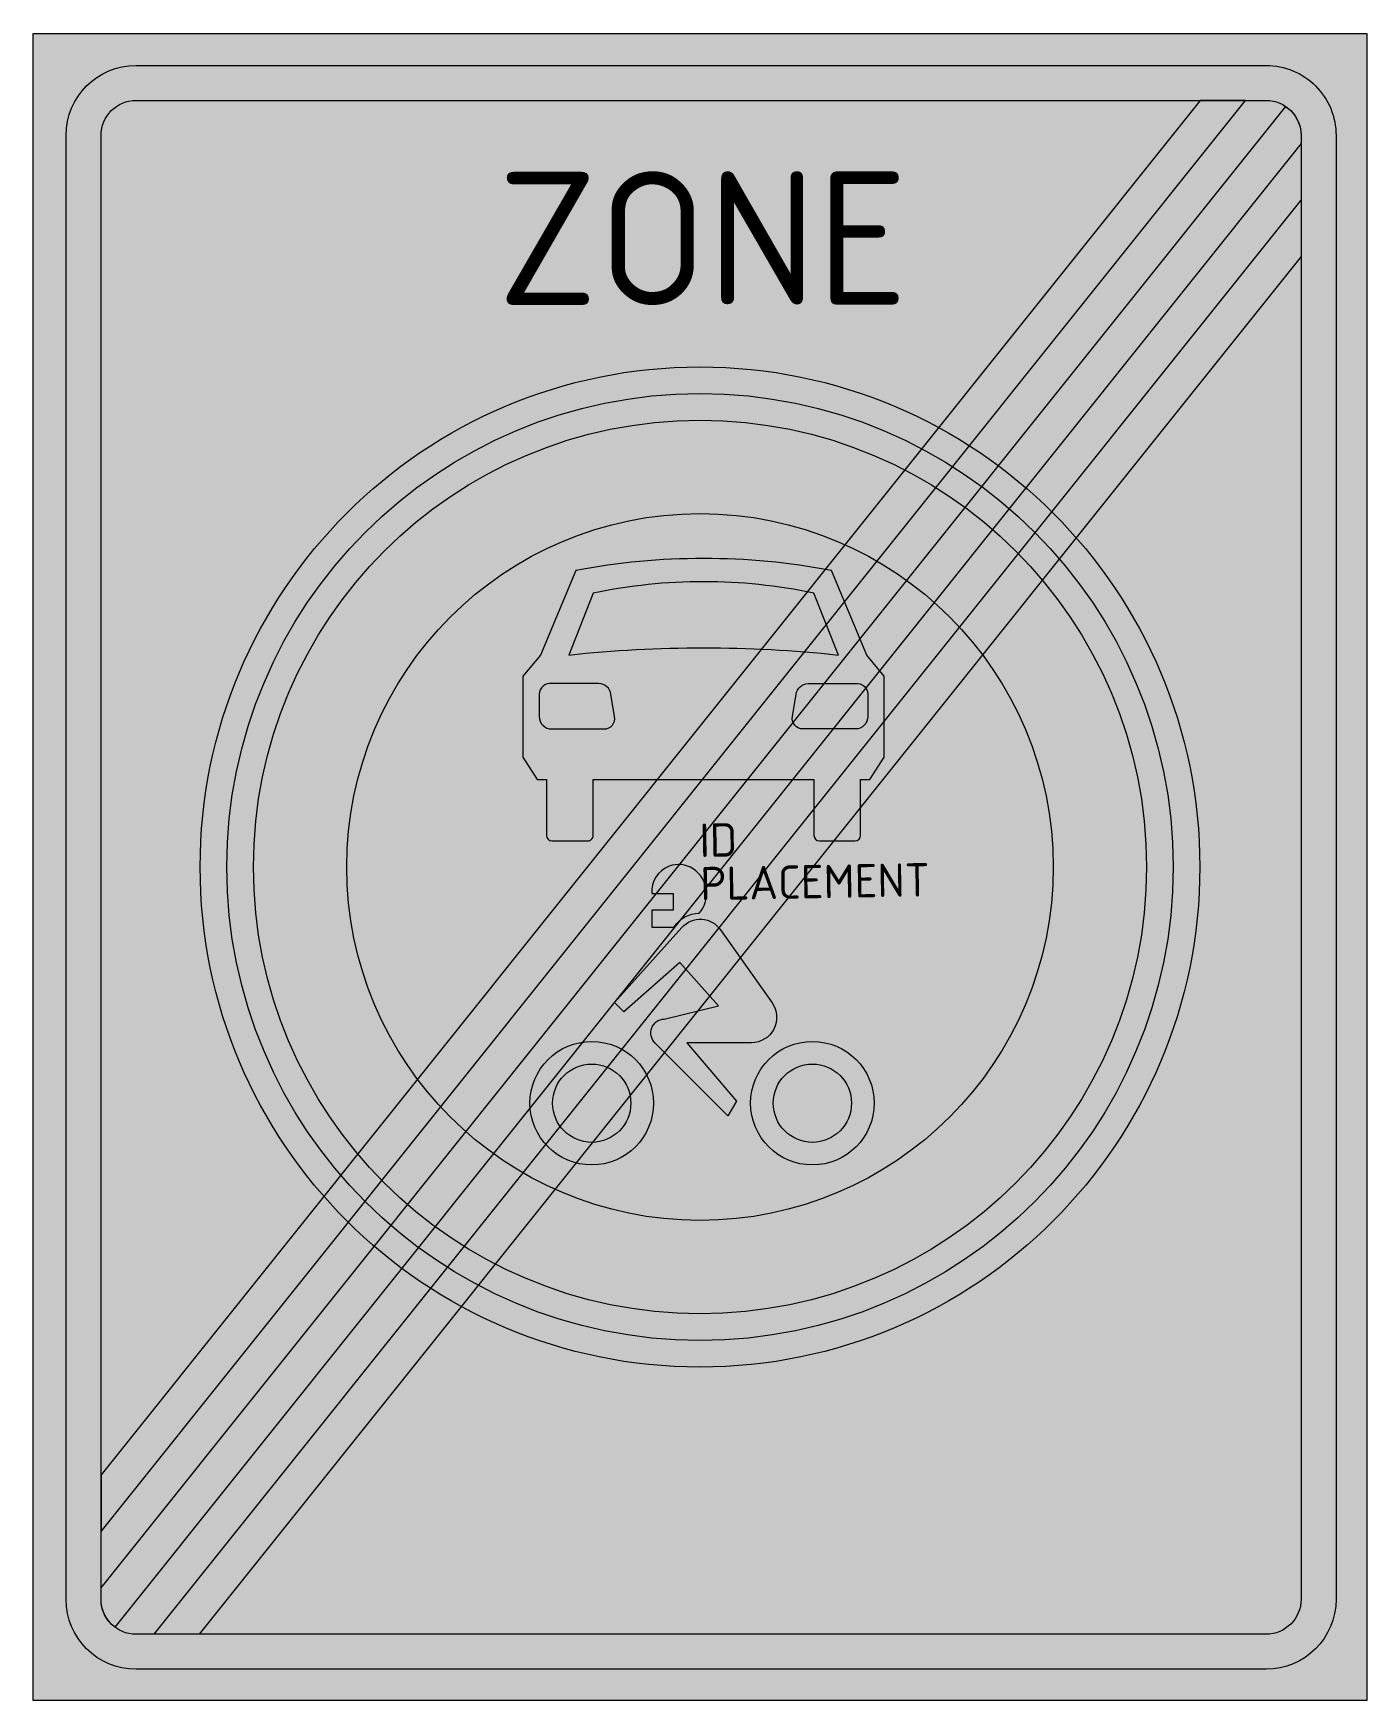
# Model space of a CAD drawing. Extents: x -5 to 5, y -6.3 to 6.3.
import ezdxf
from ezdxf.enums import TextEntityAlignment as Align

# ---------------------------------------------------------------- set-up
doc = ezdxf.new("R2010")
doc.units = 0
doc.styles.add('NLCS-ISO', font='NLCS-ISO.ttf', dxfattribs={"height": 0.25})
doc.styles.add('NLCS-RVV-M200-T25', font='NLCS-RVV.ttf')

msp = doc.modelspace()

# ---------------------------------------------------------------- hatches: boundary and pattern name
at = {"true_color": 0xf1f0ea}
h = msp.add_hatch(color=7, dxfattribs=at)
h.dxf.hatch_style = 1
h.paths.add_polyline_path([(5.001768961527112, 6.250889384204584), (-5.001768961527114, 6.250889384204584), (-5.001768961527114, 8.881784197001252e-16), (-4.756152544450599, 0), (-4.756152544450599, 5.485527994283396, -0.4142135623730949), (-4.2311525444506, 6.010527994283397), (4.247025125274812, 6.010527994283406, -0.4142135623730961), (4.77202512527481, 5.485527994283407), (4.772025125274808, 0), (5.001768961527114, 0)])
at = {"true_color": 0x2a292a}
h = msp.add_hatch(color=250, dxfattribs=at)
h.dxf.hatch_style = 1
h.paths.add_polyline_path([(-4.493652544450599, 5.485527994283398, -0.4142135623730969), (-4.2311525444506, 5.748027994283399), (4.247025125274812, 5.748027994283408, -0.4142135623730954), (4.509525125274811, 5.485527994283407), (4.509525125274809, 0), (4.77202512527481, 0), (4.772025125274808, 5.485527994283407, 0.4142135623730964), (4.247025125274812, 6.010527994283407), (-4.231152544450601, 6.010527994283397, 0.4142135623730949), (-4.756152544450599, 5.485527994283396), (-4.756152544450599, 0), (-4.493652544450599, 0)])
h = msp.add_hatch(color=250, dxfattribs=at)
h.dxf.hatch_style = 1
edge = h.paths.add_edge_path()
edge.add_line((-4.493652544450597, -5.40439625985604), (4.394105721736038, 5.702952804607825))
edge.add_arc((4.247025125274813, 5.485527994283406), 0.2624999999999983, -3.979039320256561e-13, 55.92296614211352, ccw=False)
edge.add_line((4.509525125274811, 5.485527994283404), (4.509525125274809, 5.424232791238668))
edge.add_line((4.509525125274809, 5.424232791238668), (-4.390997407085635, -5.699068232729272))
edge.add_arc((-4.231152544450599, -5.490847508762643), 0.2625000000000004, 180.0000000000002, 232.4876218789048, ccw=False)
edge.add_line((-4.493652544450599, -5.490847508762644), (-4.493652544450597, -5.40439625985604))
at = {"true_color": 0xf1f0ea}
h = msp.add_hatch(color=7, dxfattribs=at)
h.dxf.hatch_style = 1
h.paths.add_polyline_path([(3.753288368969613, 5.748027994283407), (-4.231152544450601, 5.748027994283397, 0.4142135623730946), (-4.493652544450599, 5.485527994283397), (-4.493652544450599, 0), (-3.75, 0, -0.5687653249039656), (1.790430706712748, 3.2949746409434)])
at = {"true_color": 0x2a292a}
h = msp.add_hatch(color=250, dxfattribs=at)
h.dxf.hatch_style = 1
h.paths.add_polyline_path([(-4.493652544450599, -4.981432493954282), (4.091730933876276, 5.748027994283407), (3.753288368969612, 5.748027994283407), (-4.493652544450597, -4.558468728052523)])
at = {"true_color": 0xf1f0ea}
h = msp.add_hatch(color=7, dxfattribs=at)
h.dxf.hatch_style = 1
h.paths.add_polyline_path([(4.394105721736038, 5.702952804607825, 0.1497946497620131), (4.247025125274812, 5.748027994283407), (4.091730933876276, 5.748027994283407), (2.020282841621347, 3.15926530064355, -0.01766663507280336), (2.238287002837229, 3.008749124292343)])
h = msp.add_hatch(color=7, dxfattribs=at)
h.dxf.hatch_style = 1
h.paths.add_polyline_path([(4.509525125274811, 5.001269025336916), (4.509525125274811, 5.424232791238672), (2.44462036308293, 2.843647530971494, -0.01766663507280355), (2.639282922358451, 2.663960520681008)])
at = {"true_color": 0x2a292a}
h = msp.add_hatch(color=250, dxfattribs=at)
h.dxf.hatch_style = 1
h.paths.add_polyline_path([(-4.095987445354437, -5.753347508762644), (4.509525125274811, 5.001269025336916), (4.509525125274811, 4.578305259435157), (-3.757544880447781, -5.753347508762644)])
at = {"true_color": 0xf1f0ea}
h = msp.add_hatch(color=7, dxfattribs=at)
h.dxf.hatch_style = 1
h.paths.add_polyline_path([(4.509525125274811, 4.578305259435157), (2.822097507941262, 2.469466674339162, -0.1816741673080603), (3.75, 0), (4.509525125274811, 0)])
at = {"true_color": 0x8e9291}
h = msp.add_hatch(color=252, dxfattribs=at)
h.dxf.hatch_style = 1
h.paths.add_polyline_path([(-3.75, 0), (-3.55, 0, -1), (3.55, 0), (3.75, 0, 1)])
at = {"true_color": 0xf1f0ea}
h = msp.add_hatch(color=7, dxfattribs=at)
h.dxf.hatch_style = 1
h.paths.add_polyline_path([(-3.55, 0), (-3.35, 0, -1), (3.35, 0), (3.55, 0, 1)])
at = {"true_color": 0x8e9291}
h = msp.add_hatch(color=252, dxfattribs=at)
h.dxf.hatch_style = 1
h.paths.add_polyline_path([(-3.35, 0), (-2.649999999999999, 0, -1), (2.649999999999999, 0), (3.35, 0, 1)])
at = {"true_color": 0xf1f0ea}
h = msp.add_hatch(color=7, dxfattribs=at)
h.dxf.hatch_style = 1
h.paths.add_polyline_path([(-0.3623158385321572, -0.3236274398443406), (-0.2002346755029536, -0.3236274398443406), (-0.2002346755029536, -0.1982055293551421), (-0.3623158385321572, -0.1982055293551426, -0.3249303493916582), (-0.2317638761521525, 0.00537767029651981, -0.2450036535966563), (-0.05026028170857799, -0.01435585361496505, -0.04081800205637869), (-0.02176469655888003, -0.03695151687811737), (0, 0), (0, 0.6551360302126978), (-0.8013115358231797, 0.6551360302126978), (-0.8013115358231797, 0.236627660871457, -0.4142797769254914), (-0.842024651505139, 0.1959053403250639), (-1.111211706851589, 0.1959053403250639, -0.4142797769276495), (-1.151943234343918, 0.2366276608715232), (-1.151943234343918, 0.6551360302126978), (-1.222075096966767, 0.6551360302126978), (-1.328400486802247, 0.8248000926702819), (-1.328400486802247, 1.431069288075355), (-1.197194348224208, 1.587156175395952), (-0.9325176744012165, 2.222834912877413, -0.04576185403694608), (0, 2.313249507050313), (0, 2.649999999999999, 0.414213562373095), (-2.649999999999999, 0, 0.285855861822207), (-1.169509902691509, -2.377971107374203), (-1.047262384315086, -2.170254401762262, -0.2657146086487621), (-1.275538140140339, -1.77103187194133, -0.51657140514717), (-0.6593690363338669, -1.333776897708548), (-0.5726452574744778, -1.085832108847057), (-0.6421164646867235, -1.016360901634811), (-0.1365501183489597, -0.4529123514579085), (-0.1944401738163979, -0.4509887025240249), (-0.3623158385321572, -0.4509887025240249)])
h = msp.add_hatch(color=7, dxfattribs=at)
h.dxf.hatch_style = 1
edge = h.paths.add_edge_path()
edge.add_arc((0, 0), 2.649999999999999, 0, 90)
edge.add_line((0, 2.649999999999999), (0, 2.313249507050313))
edge.add_arc((0.02664761619150458, -2.81569436839874), 5.129013099315991, 79.22178780183373, 90.29767964735998, ccw=False)
edge.add_line((0.9858129067842425, 2.222834912877413), (1.250489580607232, 1.587156175395952))
edge.add_line((1.250489580607232, 1.587156175395952), (1.381695719185268, 1.431069288075356))
edge.add_line((1.381695719185268, 1.431069288075355), (1.381695719185268, 0.8248000926702819))
edge.add_line((1.381695719185268, 0.8248000926702819), (1.27537953421429, 0.6551360302126978))
edge.add_line((1.27537953421429, 0.6551360302126978), (1.205256876455943, 0.6551360302126978))
edge.add_line((1.205256876455943, 0.6551360302126978), (1.205256876455943, 0.2366276608715254))
edge.add_arc((1.164534555909482, 0.236627660871525), 0.04072232054646152, -90, 1.1368683772161603e-13, ccw=False)
edge.add_line((1.164534555909482, 0.1959053403250639), (0.8953290887526633, 0.1959053403250639))
edge.add_arc((0.8953290887526624, 0.2366276608715232), 0.04072232054645952, 180, 270, ccw=False)
edge.add_line((0.8546067682062031, 0.2366276608715232), (0.8546067682062031, 0.6551360302126978))
edge.add_line((0.8546067682062031, 0.6551360302126978), (0, 0.6551360302126978))
edge.add_line((0, 0.6551360302126978), (0, 0))
edge.add_line((0, 0), (-0.02176469655888091, -0.03695151687811737))
edge.add_arc((-0.1741746680877347, -0.1998911966220951), 0.2231101491561877, 5.966495489989995, 46.912428861565274, ccw=False)
edge.add_arc((-0.1763319357073527, -0.2001166592357029), 0.225279166669438, -40.622517308042575, 5.966495489989711, ccw=False)
edge.add_line((-0.005341557801510355, -0.3467897433339573), (0.01383170332578176, -0.3916807168838585))
edge.add_arc((0.001567493053223235, -0.5768413528540064), 0.1855663546187163, 34.32176471333901, 86.21051967381618, ccw=False)
edge.add_line((0.1548238079221145, -0.4722116538231553), (0.5407470422006329, -1.018292402196995))
edge.add_arc((0.3858756699788968, -1.127742261110622), 0.1896428578936111, -27.300874845279793, 35.24940645899369, ccw=False)
edge.add_line((0.5543942534477875, -1.214724446503351), (0.6297701223194059, -1.359907835792089))
edge.add_arc((0.8432162444313906, -1.77103187194133), 0.4632302021072109, 0, 117.4372989727523, ccw=False)
edge.add_arc((0.8432162444313915, -1.77103187194133), 0.4632302021072099, 306.4721403256018, 359.99999999999994, ccw=False)
edge.add_line((1.118575028889402, -2.14353658327542), (1.25811451464039, -2.33230526905274))
edge.add_arc((-4.440892098500626e-16, 4.440892098500626e-16), 2.65, 298.3437374468321, 360)
at = {"true_color": 0x2a292a}
h = msp.add_hatch(color=250, dxfattribs=at)
h.dxf.hatch_style = 1
h.paths.add_polyline_path([(1.381695719185268, 1.431069288075355), (1.250489580607232, 1.587156175395952), (0.9858129067842416, 2.222834912877413, 0.09433600123699436), (-0.9325176744012182, 2.222834912877413), (-1.197194348224208, 1.587156175395952), (-1.328400486802247, 1.431069288075355), (-1.328400486802247, 1.254612035621157), (-1.206242730027366, 1.254612035621157), (-1.206242730027366, 1.295334356163485, -0.4379484502150758), (-1.113485310464373, 1.376778997256408), (-0.7583248186098039, 1.376778997256408, -0.3521437193805762), (-0.6678410005782247, 1.295334356163488), (-0.6612375625885996, 1.254612035621157), (0.7144750072514494, 1.254612035621157), (0.7210784452410746, 1.295334356163485, -0.3521437193805841), (0.8115622632726556, 1.376778997256408), (1.166722755127225, 1.376778997256408, -0.4379484502150519), (1.259480174690216, 1.295334356163492), (1.259480174690216, 1.254612035621157), (1.381695719185268, 1.254612035621157)])
h.paths.add_polyline_path([(-0.9845435685532493, 1.589420572062869), (-0.8013115358231797, 2.053170850419829, -0.103826655413594), (0.8546067682062031, 2.053170850419829), (1.037857210665271, 1.589420572062867, 0.05368895362068184)], flags=16)
at = {"true_color": 0xf1f0ea}
h = msp.add_hatch(color=7, dxfattribs=at)
h.dxf.hatch_style = 1
h.paths.add_polyline_path([(1.03785721066527, 1.589420572062868), (0.8546067682062031, 2.053170850419829, 0.1038266554135939), (-0.8013115358231799, 2.05317085041983), (-0.98454356855325, 1.589420572062868, -0.05368895362068188)])
h = msp.add_hatch(color=7, dxfattribs=at)
h.dxf.hatch_style = 1
h.paths.add_polyline_path([(-1.113485310464373, 1.376778997256408, 0.452732353740368), (-1.206242730027366, 1.291190552332617), (-1.206242730027366, 1.127934690372818, 0.4142426296310127), (-1.113485310464507, 1.035186475674326), (-0.7176024980633438, 1.035186475674326, 0.4698667537425277), (-0.6406958551687509, 1.127934690372816), (-0.6678410005782247, 1.295334356163488, 0.3837682441107707), (-0.7691420862317293, 1.376778997256408)])
h = msp.add_hatch(color=7, dxfattribs=at)
h.dxf.hatch_style = 1
h.paths.add_polyline_path([(0.8115622632726555, 1.376778997256408, 0.3521437193805805), (0.7210784452410761, 1.295334356163486), (0.6932957002727749, 1.124002718322336, 0.4544225361155971), (0.770839942726196, 1.035186475674326), (1.166741163942845, 1.035186475674326, 0.4141844957119483), (1.259480174690216, 1.127934690372818), (1.259480174690216, 1.295334356163487, 0.4379484502150676), (1.166722755127225, 1.376778997256408)])
at = {"true_color": 0x2a292a}
h = msp.add_hatch(color=250, dxfattribs=at)
h.dxf.hatch_style = 1
h.paths.add_polyline_path([(0.6939332998316043, 1.12793469037282), (0.7144750072514494, 1.254612035621157), (-0.6612375625885996, 1.254612035621157), (-0.6406958551687509, 1.127934690372818, -0.4698667537425322), (-0.7176024980633429, 1.035186475674326), (-1.113485310464196, 1.035186475674326, -0.4142426296319957), (-1.206242730027366, 1.127934690372818), (-1.206242730027366, 1.254612035621157), (-1.328400486802247, 1.254612035621157), (-1.328400486802247, 0.824800092670281), (-1.222075096966767, 0.6551360302126978), (-1.151943234343918, 0.6551360302126978), (-1.151943234343918, 0.2366276608715232, 0.414279776924915), (-1.111211706851968, 0.1959053403250639), (-0.8420246515051382, 0.1959053403250635, 0.4142797769244853), (-0.8013115358231797, 0.2366276608713176), (-0.8013115358231797, 0.6551360302126978), (0.8546067682062031, 0.6551360302126978), (0.8546067682062031, 0.2366276608715232, 0.4142135623730931), (0.8953290887526624, 0.1959053403250639), (1.164534555909482, 0.1959053403250635, 0.4142135623730948), (1.205256876455943, 0.236627660871525), (1.205256876455943, 0.6551360302126978), (1.275379534214288, 0.6551360302126978), (1.381695719185268, 0.824800092670281), (1.381695719185268, 1.254612035621157), (1.259480174690216, 1.254612035621157), (1.259480174690216, 1.127934690372818, -0.4141844957116206), (1.166741163942948, 1.035186475674326), (0.7708399427261963, 1.035186475674326, -0.4698667537425428)])
at = {"true_color": 0xf1f0ea}
h = msp.add_hatch(color=7, dxfattribs=at)
h.dxf.hatch_style = 1
h.paths.add_polyline_path([(5.001768961527114, 0), (4.772025125274808, 0), (4.77202512527481, -5.490847508762636, -0.4142135623730947), (4.247025125274812, -6.015847508762636), (-4.231152544450599, -6.015847508762644, -0.4142135623730952), (-4.756152544450599, -5.490847508762644), (-4.756152544450599, 0), (-5.001768961527114, 8.881784197001252e-16), (-5.001768961527114, -6.250889384204585), (5.001768961527116, -6.250889384204584)])
at = {"true_color": 0x2a292a}
h = msp.add_hatch(color=250, dxfattribs=at)
h.dxf.hatch_style = 1
h.paths.add_polyline_path([(-4.493652544450599, 0), (-4.756152544450599, -8.881784197001252e-16), (-4.756152544450599, -5.490847508762644, 0.4142135623730955), (-4.231152544450599, -6.015847508762644), (4.247025125274812, -6.015847508762636, 0.4142135623730949), (4.77202512527481, -5.490847508762636), (4.77202512527481, 0), (4.509525125274813, 8.881784197001252e-16), (4.509525125274811, -5.490847508762637, -0.4142135623730957), (4.247025125274812, -5.753347508762635), (-4.2311525444506, -5.753347508762644, -0.4142135623730954), (-4.493652544450599, -5.490847508762644)])
at = {"true_color": 0xf1f0ea}
h = msp.add_hatch(color=7, dxfattribs=at)
h.dxf.hatch_style = 1
h.paths.add_polyline_path([(-3.75, 0), (-4.493652544450599, 0), (-4.493652544450599, -4.558468728052523), (-2.822097507941264, -2.46946667433916, -0.1816741673080603)])
h = msp.add_hatch(color=7, dxfattribs=at)
h.dxf.hatch_style = 1
h.paths.add_polyline_path([(4.509525125274809, 0), (3.75, 0, -0.5687653249039656), (-1.790430706712748, -3.294974640943402), (-3.75754488044778, -5.753347508762645), (4.247025125274812, -5.753347508762635, 0.4142135623730963), (4.509525125274811, -5.490847508762636)])
at = {"true_color": 0x8e9291}
h = msp.add_hatch(color=252, dxfattribs=at)
h.dxf.hatch_style = 1
h.paths.add_polyline_path([(3.75, 0), (3.55, 0, -1), (-3.55, 0), (-3.75, 0, 1)])
at = {"true_color": 0xf1f0ea}
h = msp.add_hatch(color=7, dxfattribs=at)
h.dxf.hatch_style = 1
h.paths.add_polyline_path([(3.55, 0), (3.35, 0, -1), (-3.35, 0), (-3.55, 0, 1)])
at = {"true_color": 0x8e9291}
h = msp.add_hatch(color=252, dxfattribs=at)
h.dxf.hatch_style = 1
h.paths.add_polyline_path([(3.35, 0), (2.649999999999999, 0, -1), (-2.649999999999999, 0), (-3.35, 0, 1)])
at = {"true_color": 0x2a292a}
h = msp.add_hatch(color=250, dxfattribs=at)
h.dxf.hatch_style = 1
edge = h.paths.add_edge_path()
edge.add_arc((-0.003891801211773058, -0.5731068004859579), 0.2263217005771019, 90.3670240272366, 147.3451177570424, ccw=False)
edge.add_arc((-0.1763319357073524, -0.2001166592357031), 0.2252791666694378, 319.3774826919574, 365.9664954899898)
edge.add_arc((-0.1741746680877349, -0.1998911966220954), 0.223110149156188, 5.966495489989992, 56.26203566158458)
edge.add_arc((-0.1599393311753323, -0.1785768182513444), 0.1974791612247572, 56.26203566158495, 111.3280283300599)
edge.add_arc((-0.156941417520629, -0.1862549688506904), 0.2057218235924206, 111.3280283300603, 183.3302367024834)
edge.add_line((-0.3623158385321572, -0.1982055293551426), (-0.2002346755029536, -0.1982055293551426))
edge.add_line((-0.2002346755029536, -0.1982055293551426), (-0.2002346755029536, -0.3236274398443406))
edge.add_line((-0.2002346755029536, -0.3236274398443406), (-0.3623158385321572, -0.3236274398443406))
edge.add_line((-0.3623158385321572, -0.3236274398443406), (-0.3623158385321572, -0.4509887025240249))
edge.add_line((-0.3623158385321572, -0.4509887025240249), (-0.1944401738163983, -0.4509887025240249))
at = {"true_color": 0xf1f0ea}
h = msp.add_hatch(color=7, dxfattribs=at)
h.dxf.hatch_style = 1
h.paths.add_polyline_path([(0.01383170332578265, -0.391680716883859), (-0.005341557801509911, -0.3467897433339573, 0.253865899673936), (-0.1944401738163983, -0.4509887025240249), (-0.1365501183489597, -0.4529123514579085, -0.2303569785440291)])
at = {"true_color": 0x2a292a}
h = msp.add_hatch(color=250, dxfattribs=at)
h.dxf.hatch_style = 1
edge = h.paths.add_edge_path()
edge.add_line((-0.6421164646867235, -1.016360901634811), (-0.1365501183489597, -0.4529123514579085))
edge.add_arc((0.001567493053224669, -0.5768413528540048), 0.1855663546187143, 34.321764713338894, 138.0992746342939, ccw=False)
edge.add_line((0.1548238079221145, -0.4722116538231553), (0.5407470422006329, -1.018292402196995))
edge.add_arc((0.3858756699788999, -1.127742261110621), 0.1896428578936078, -89.8511561495547, 35.249406458993974, ccw=False)
edge.add_line((0.3863683265352647, -1.317384479088509), (-0.09989086580895412, -1.317384479088509))
edge.add_line((-0.09989086580895412, -1.317384479088509), (0.2744512167247564, -1.755403267147911))
edge.add_line((0.2744512167247564, -1.755403267147911), (0.2088430106368802, -1.865388876396232))
edge.add_line((0.2088430106368802, -1.865388876396232), (-0.3381971699109032, -1.318123578777042))
edge.add_arc((-0.2642778773874939, -1.244234692885892), 0.1045161674832982, 92.97266257942852, 224.9882132931226, ccw=False)
edge.add_line((-0.2696980310869002, -1.139859163190126), (0.1393875066812376, -1.04144685405831))
edge.add_line((0.1393875066812376, -1.04144685405831), (-0.1500627706559539, -0.7153451758094143))
edge.add_line((-0.1500627706559539, -0.7153451758094143), (-0.5726452574744778, -1.085832108847057))
edge.add_line((-0.5726452574744778, -1.085832108847057), (-0.6421164646867235, -1.016360901634811))
at = {"true_color": 0xf1f0ea}
h = msp.add_hatch(color=7, dxfattribs=at)
h.dxf.hatch_style = 1
h.paths.add_polyline_path([(-0.1500627706559539, -0.7153451758094143), (-0.5726452574744778, -1.085832108847057), (-0.6593690363338669, -1.333776897708548, -0.3187641499846935), (-0.3490777359259174, -1.77103187194133, -0.02303931411216827), (-0.3510427470463946, -1.813653975693487), (0.2088430106368802, -1.865388876396232), (-0.3381971699109041, -1.318123578777042, -0.6495040658090545), (-0.2696980310869002, -1.139859163190126), (0.1393875066812376, -1.04144685405831)])
h = msp.add_hatch(color=7, dxfattribs=at)
h.dxf.hatch_style = 1
h.paths.add_polyline_path([(0.6297701223194059, -1.359907835792089), (0.5543942534477866, -1.21472444650335, -0.2799119895978004), (0.3863683265352647, -1.317384479088509), (-0.09989086580895412, -1.317384479088509), (0.2744512167247573, -1.755403267147911), (0.3801608239081062, -1.758307970484186, -0.2725783956836625)])
at = {"true_color": 0x2a292a}
h = msp.add_hatch(color=250, dxfattribs=at)
h.dxf.hatch_style = 1
h.paths.add_polyline_path([(-1.275538140140339, -1.77103187194133, 1), (-0.3490777359259174, -1.77103187194133, 1)])
h.paths.add_polyline_path([(-0.5188245648264465, -1.77103187194133, -1), (-1.10579131123981, -1.77103187194133, -1)], flags=16)
h = msp.add_hatch(color=250, dxfattribs=at)
h.dxf.hatch_style = 1
h.paths.add_polyline_path([(0.3799860423241803, -1.77103187194133, 1), (1.306446446538603, -1.77103187194133, 1)])
h.paths.add_polyline_path([(1.136699617638073, -1.77103187194133, -1), (0.5497328712247089, -1.77103187194133, -1)], flags=16)
at = {"true_color": 0xf1f0ea}
h = msp.add_hatch(color=7, dxfattribs=at)
h.dxf.hatch_style = 1
h.paths.add_polyline_path([(-1.10579131123981, -1.77103187194133, 1), (-0.5188245648264465, -1.77103187194133, 1)])
h = msp.add_hatch(color=7, dxfattribs=at)
h.dxf.hatch_style = 1
h.paths.add_polyline_path([(1.136699617638073, -1.77103187194133, 1), (0.5497328712247089, -1.77103187194133, 1)])
h = msp.add_hatch(color=7, dxfattribs=at)
h.dxf.hatch_style = 1
h.paths.add_polyline_path([(1.25811451464039, -2.33230526905274), (1.118575028889402, -2.14353658327542, -0.6156380938152368), (0.3799860423241803, -1.77103187194133, -0.00686791470260375), (0.3801608239081062, -1.758307970484186), (0.2744512167247573, -1.755403267147911), (0.2088430106368802, -1.865388876396232), (-0.3510427470463946, -1.813653975693487, -0.549747840909138), (-1.047262384315087, -2.170254401762262), (-1.169509902691509, -2.377971107374203, 0.2425359393294088)])
h = msp.add_hatch(color=7, dxfattribs=at)
h.dxf.hatch_style = 1
h.paths.add_polyline_path([(-2.44462036308293, -2.843647530971496, -0.01766663507280363), (-2.639282922358452, -2.663960520681008), (-4.493652544450599, -4.981432493954282), (-4.493652544450599, -5.404396259856042)])
h = msp.add_hatch(color=7, dxfattribs=at)
h.dxf.hatch_style = 1
h.paths.add_polyline_path([(-2.020282841621341, -3.159265300643552, -0.01766663507280369), (-2.238287002837227, -3.008749124292343), (-4.390997407085635, -5.699068232729273, 0.1651561506390755), (-4.231152544450601, -5.753347508762644), (-4.095987445354437, -5.753347508762642)])

# ---------------------------------------------------------------- linework, layer by layer
at = {"color": 250, "lineweight": 0, "true_color": 0x2a292a}
for points in [[(-5.001768961527114, 6.250889384204584), (5.001768961527114, 6.250889384204584), (5.001768961527114, -6.250889384204584), (-5.001768961527114, -6.250889384204584)], [(-4.493652544450599, -4.981432493954282), (4.091730933876276, 5.748027994283407), (3.753288368969612, 5.748027994283407), (-4.493652544450597, -4.558468728052523)], [(-4.095987445354437, -5.753347508762644), (4.509525125274811, 5.001269025336916), (4.509525125274811, 4.578305259435157), (-3.757544880447781, -5.753347508762644)]]:
    msp.add_lwpolyline(points, close=True, dxfattribs=at)
for points in [[(-4.231152544450599, 6.010527994283397), (4.247025125274812, 6.010527994283406, -0.4142135623730963), (4.772025125274808, 5.485527994283405), (4.77202512527481, -5.490847508762638, -0.4142135623730948), (4.24702512527481, -6.015847508762636), (-4.2311525444506, -6.015847508762644, -0.4142135623730947), (-4.756152544450599, -5.490847508762644), (-4.756152544450599, 5.4855279942834, -0.4142135623730945)], [(-4.2311525444506, 5.748027994283397), (4.247025125274812, 5.748027994283406, -0.4142135623730953), (4.509525125274811, 5.485527994283405), (4.509525125274811, -5.490847508762638, -0.4142135623730948), (4.247025125274812, -5.753347508762635), (-4.2311525444506, -5.753347508762644, -0.4142135623730953), (-4.493652544450599, -5.490847508762644), (-4.493652544450599, 5.4855279942834, -0.4142135623730948)], [(-4.493652544450597, -5.40439625985604), (4.394105721736038, 5.702952804607825, -0.2489710141926748), (4.509525125274811, 5.485527994283404), (4.509525125274809, 5.424232791238668), (-4.390997407085634, -5.699068232729272, -0.2331103517981672), (-4.493652544450599, -5.490847508762644)], [(-0.8013115358231797, 0.6551360302126978), (0.8546067682062031, 0.6551360302126978), (0.8546067682062031, 0.2366276608715241, 0.414213562373086), (0.8953290887526606, 0.1959053403250639), (1.164534555909482, 0.1959053403250639, 0.4142135623730828), (1.205256876455943, 0.2366276608715241), (1.205256876455943, 0.6551360302126978), (1.27537953421429, 0.6551360302126978), (1.381695719185268, 0.824800092670281), (1.381695719185268, 1.431069288075355), (1.250489580607232, 1.587156175395952), (0.9858129067842416, 2.222834912877413, 0.09433600123699433), (-0.9325176744012165, 2.222834912877413), (-1.197194348224208, 1.587156175395952), (-1.328400486802247, 1.431069288075355), (-1.328400486802247, 0.824800092670281), (-1.222075096966767, 0.6551360302126978), (-1.151943234343918, 0.6551360302126978), (-1.151943234343918, 0.2366276608715241, 0.4141473509202929), (-1.111230118661959, 0.1959053403250639), (-0.8420246515051382, 0.1959053403250639, 0.4142797769259664), (-0.8013115358231797, 0.2366276608715241)], [(-0.9845435685532493, 1.589420572062867, -0.05368895362068186), (1.037857210665271, 1.589420572062867), (0.8546067682062031, 2.05317085041983, 0.1038266554135939), (-0.8013115358231797, 2.05317085041983)], [(-1.113485310464373, 1.376778997256408, 0.4379484502150668), (-1.206242730027366, 1.295334356163488), (-1.206242730027366, 1.127934690372818, 0.4142426296314338), (-1.113485310464373, 1.035186475674326), (-0.7176024980633446, 1.035186475674326, 0.4698667537425362), (-0.6406958551687509, 1.127934690372818), (-0.6678410005782247, 1.295334356163488, 0.3521437193805775), (-0.7583248186098039, 1.376778997256408)], [(1.166722755127225, 1.376778997256408, -0.4379484502150668), (1.259480174690216, 1.295334356163488), (1.259480174690216, 1.127934690372818, -0.4142426296314338), (1.166722755127225, 1.035186475674326), (0.7708399427261963, 1.035186475674326, -0.4698667537425362), (0.6939332998316043, 1.127934690372818), (0.7210784452410763, 1.295334356163488, -0.3521437193805775), (0.8115622632726556, 1.376778997256408)], [(-0.1944401738163983, -0.4509887025240249, -0.253865899673936), (-0.005341557801509911, -0.3467897433339573, 0.2061301404779455), (0.04772685988171377, -0.1766995916470098, 0.2230479663994697), (-0.05026028170859087, -0.01435585361495662, 0.2450036535966036), (-0.2317638761521303, 0.005377670296528692, 0.324930349391691), (-0.3623158385321572, -0.1982055293551426), (-0.2002346755029536, -0.1982055293551426), (-0.2002346755029536, -0.3236274398443406), (-0.3623158385321572, -0.3236274398443406), (-0.3623158385321572, -0.4509887025240249)], [(-0.6421164646867235, -1.016360901634811), (-0.1365501183489597, -0.4529123514579085, -0.4865314248518591), (0.1548238079221145, -0.4722116538231553), (0.5407470422006329, -1.018292402196995, -0.6074154155062158), (0.3863683265352647, -1.317384479088509), (-0.09989086580895412, -1.317384479088509), (0.2744512167247564, -1.755403267147911), (0.2088430106368802, -1.865388876396232), (-0.3381971699109032, -1.318123578777042, -0.6495040658090578), (-0.2696980310869002, -1.139859163190126), (0.1393875066812376, -1.04144685405831), (-0.1500627706559539, -0.7153451758094143), (-0.5726452574744778, -1.085832108847057)]]:
    msp.add_lwpolyline(points, format="xyb", close=True, dxfattribs=at)
at = {"color": 252, "lineweight": 0, "true_color": 0x8e9291}
msp.add_circle((0, 0), 3.75, dxfattribs=at)
at = {"color": 7, "lineweight": 0, "true_color": 0xf1f0ea}
for radius in [3.55, 3.35, 2.649999999999999]:
    msp.add_circle((0, 0), radius, dxfattribs=at)
at = {"color": 250, "lineweight": 0, "true_color": 0x2a292a}
for centre, radius in [((-0.8123079380331282, -1.77103187194133), 0.4632302021072107), ((0.8432162444313906, -1.77103187194133), 0.4632302021072107), ((-0.8123079380331282, -1.77103187194133), 0.2934833732066819), ((0.8432162444313906, -1.77103187194133), 0.2934833732066819)]:
    msp.add_circle(centre, radius, dxfattribs=at)

# ---------------------------------------------------------------- texts
at = {"color": 250, "true_color": 0x2a292a, "style": 'NLCS-RVV-M200-T25'}
msp.add_text('ZONE', height=1, dxfattribs=at).set_placement((0.02025343292513337, 4.713568710161724), align=Align.MIDDLE_CENTER)
at = {"style": 'NLCS-ISO'}
msp.add_attdef('ID', text='', height=0.25, rotation=1, dxfattribs=at).set_placement((0, 0), align=Align.BOTTOM_LEFT)
msp.add_attdef('PLACEMENT', text='', height=0.25, rotation=1, dxfattribs=at).set_placement((0, 0), align=Align.TOP_LEFT)

doc.saveas('drawing.dxf')
